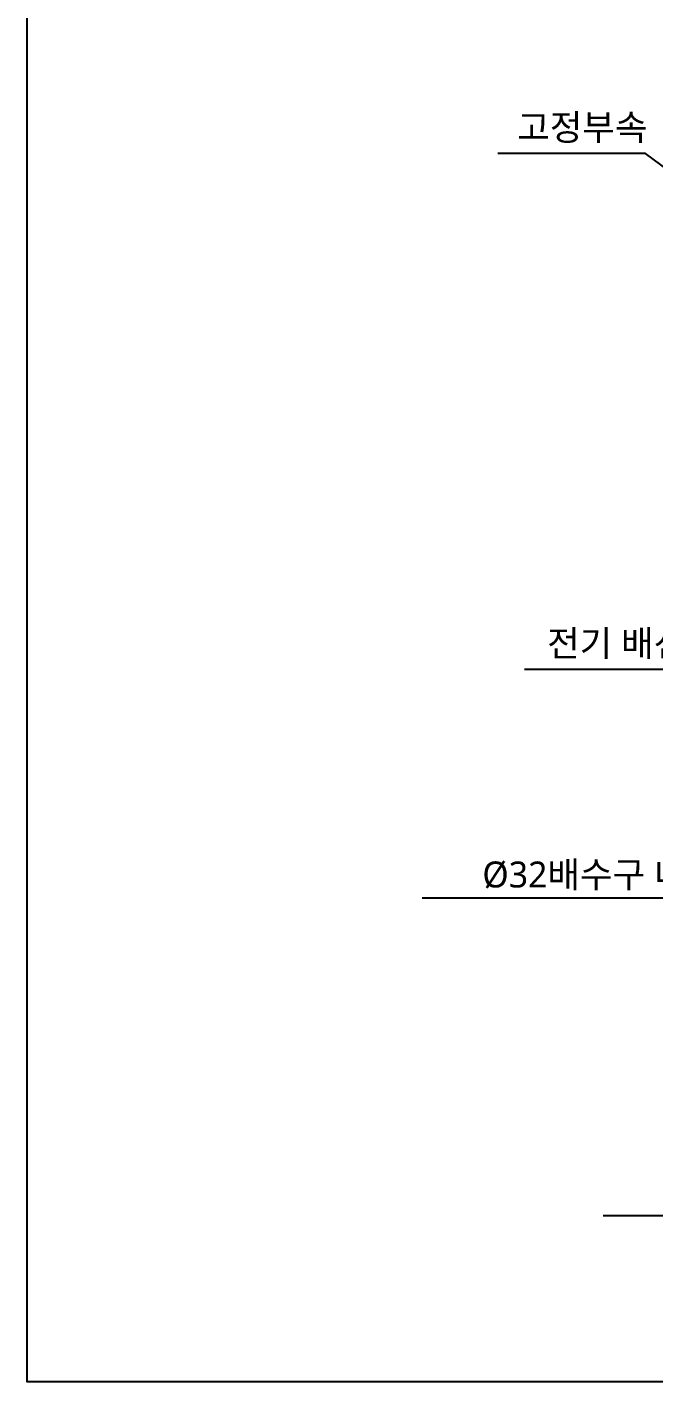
# Model space of a CAD drawing. Extents: x 229 to 3329, y -2295 to -195.
# Drawn here: x 229 to 809, y -2295 to -1043 of the extents above; entities that cross this region are included whole.
import ezdxf

# ---------------------------------------------------------------- set-up
doc = ezdxf.new("R2010")
doc.units = 0
doc.header["$LTSCALE"] = 500
doc.header["$MEASUREMENT"] = 0
for name, color, linetype in [('1', 1, 'CONTINUOUS'), ('3', 3, 'CONTINUOUS'), ('5', 5, 'CONTINUOUS')]:
    doc.layers.add(name, color=color, linetype=linetype)
doc.styles.get("Standard").update_dxf_attribs({"font": 'NanumGothic.ttf'})
doc.dimstyles.get("Standard").update_dxf_attribs({"dimtxt": 2.5, "dimasz": 2, "dimexe": 2, "dimexo": 1, "dimgap": 2, "dimtad": 1, "dimdec": 0, "dimlfac": 10, "dimrnd": 1, "dimzin": 0, "dimdsep": 46, "dimtxsty": 'Standard', "dimcen": 0, "dimclrt": 2, "dimadec": 0, "dimazin": 0, "dimtfac": 1, "dimtdec": 0, "dimtofl": 0, "dimtmove": 0, "dimatfit": 3, "dimfxl": 0, "dimtolj": 1, "dimtzin": 0, "dimarcsym": 0})

msp = doc.modelspace()

# ---------------------------------------------------------------- linework, layer by layer
at = {"layer": '1'}
msp.add_line((1511.62109, -2141.79023), (761.62109, -2141.79023), dxfattribs=at)
at = {"layer": '3', "color": 3}
msp.add_line((991.88774, -1848.11556), (594.37243, -1848.11556), dxfattribs=at)
at = {"layer": '5'}
msp.add_lwpolyline([(228.97641, -195.43381), (3328.97641, -195.43381), (3328.97641, -2295.43381), (228.97641, -2295.43381)], close=True, dxfattribs=at)

# ---------------------------------------------------------------- texts
at = {"layer": '3', "color": 2, "char_height": 24, "attachment_point": 9}
for s, insert, width in [('\\A1;고정부속', (802.72781, -1149.94147), 152.8525681), ('\\A1;Ø32배수구 내경(Ø38) ', (947.86864, -1843.56285), 388.902929)]:
    msp.add_mtext(s, dxfattribs=dict(at, insert=insert, width=width))
at = {"layer": '3', "color": 2, "insert": (906.92374, -1626.95031), "char_height": 24, "attachment_point": 9}
msp.add_mtext('\\A1;전기 배선 위치', dxfattribs=at)

# ---------------------------------------------------------------- leaders
at = {"layer": '1', "color": 2}
for points in [[(1029.09656, -1328.00805), (800.87433, -1159.62077), (664.49203, -1159.62077)], [(1077.35848, -1736.68561), (925.64649, -1636.82838), (689.08334, -1636.82838)]]:
    msp.add_leader(points, dimstyle='Standard', override={"dimtxt": 25, "dimasz": 20, "dimexe": 10, "dimexo": 10, "dimgap": 10, "dimtad": 0, "dimtoh": 1, "dimlfac": 1, "dimzin": 8, "dimclrd": 3, "dimclre": 3, "dimtofl": 1, "dimarcsym": 1}, dxfattribs=at)

doc.saveas('drawing.dxf')
